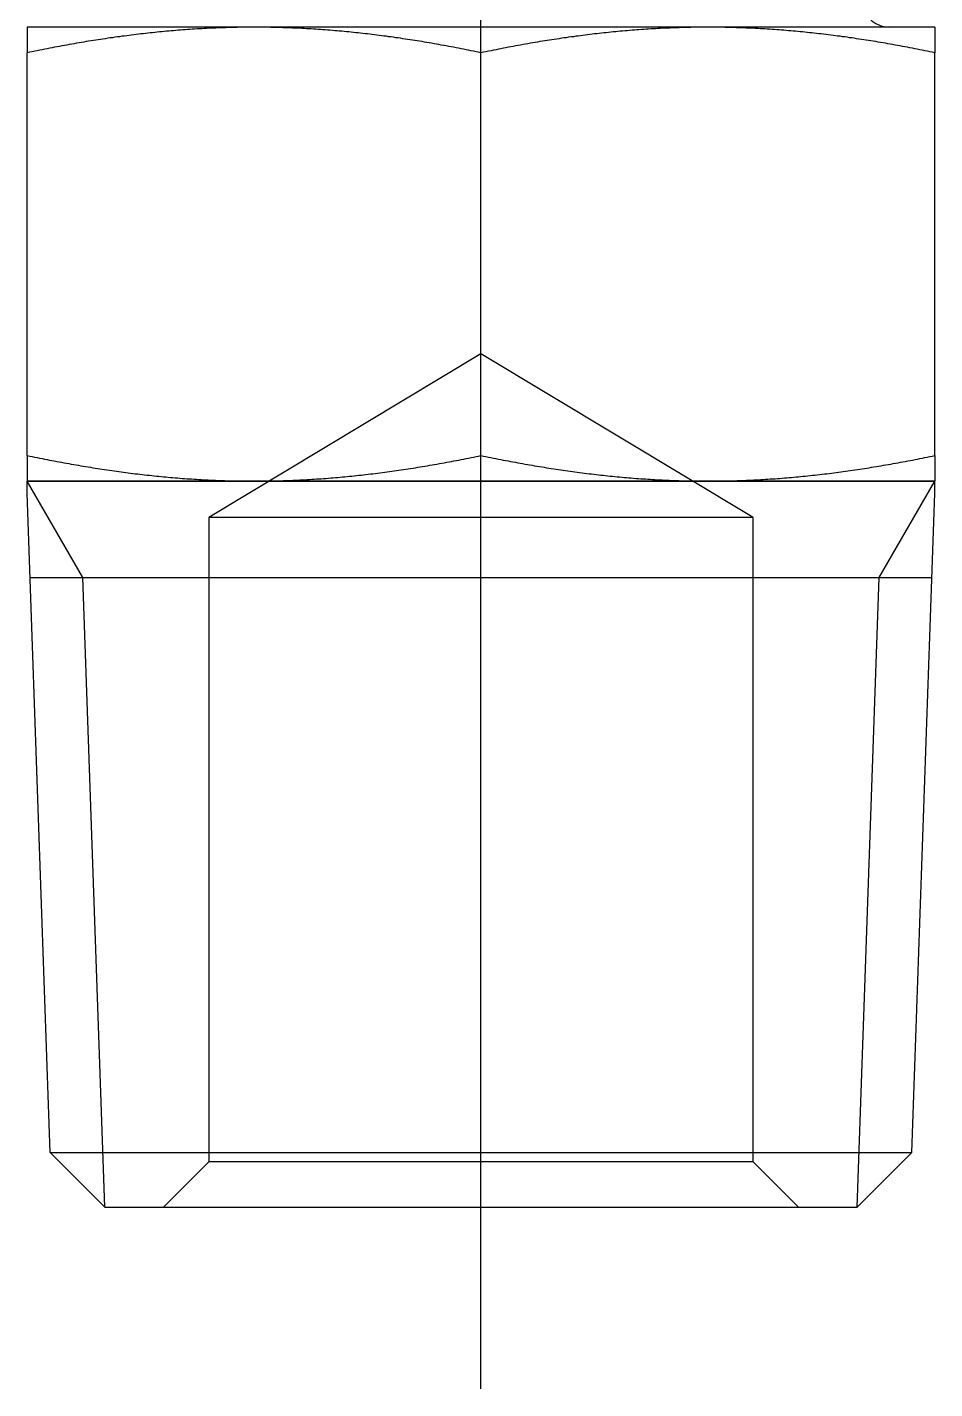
# Model space of a CAD drawing. Extents: x -29.9 to 42, y -37 to 6.5.
# Drawn here: x 29.57 to 39.57, y -21.8 to -6.8 of the extents above; entities that cross this region are included whole.
import ezdxf

# ---------------------------------------------------------------- set-up
doc = ezdxf.new("R2010")
doc.units = 0
doc.linetypes.add('CENTER', pattern=[50.8, 31.75, -6.35, 6.35, -6.35])
doc.linetypes.add('DASHED', pattern=[19.05, 12.7, -6.35])
doc.layers.get('0').update_dxf_attribs({"linetype": 'CONTINUOUS'})
doc.layers.add('CENTER', color=1, linetype='CENTER')

msp = doc.modelspace()

# ---------------------------------------------------------------- linework, layer by layer
at = {"color": 7, "linetype": 'CONTINUOUS'}
for p, q in [((32.066, -6.8), (29.566, -6.8)), ((29.566, -6.8), (29.566, -7.082)), ((37.066, -6.8), (32.066, -6.8)), ((39.566, -6.8), (37.066, -6.8)), ((39.566, -6.8), (39.566, -7.082)), ((29.566, -11.518), (29.566, -7.082)), ((34.566, -11.518), (34.566, -7.082)), ((39.566, -11.518), (39.566, -7.082)), ((29.566, -11.518), (29.566, -11.8)), ((39.566, -11.518), (39.566, -11.8)), ((29.566, -11.8), (32.066, -11.8)), ((39.566, -11.8), (29.566, -11.8)), ((29.566, -11.935), (29.566, -11.8)), ((32.066, -11.8), (37.066, -11.8)), ((37.066, -11.8), (39.566, -11.8)), ((39.566, -11.935), (39.566, -11.8)), ((29.82, -19.198), (29.566, -11.935)), ((39.312, -19.198), (39.566, -11.935)), ((29.598, -12.862), (39.534, -12.862)), ((29.82, -19.198), (39.312, -19.198)), ((29.82, -19.198), (30.422, -19.8)), ((39.312, -19.198), (38.71, -19.8)), ((30.422, -19.8), (38.71, -19.8))]:
    msp.add_line(p, q, dxfattribs=at)
at = {"color": 3, "linetype": 'DASHED'}
for p, q in [((34.566, -10.397), (31.566, -12.2)), ((37.566, -12.2), (34.566, -10.397)), ((31.566, -12.2), (31.566, -19.3)), ((37.566, -12.2), (31.566, -12.2)), ((37.566, -19.3), (37.566, -12.2)), ((31.566, -19.3), (31.066, -19.8)), ((37.566, -19.3), (31.566, -19.3)), ((38.066, -19.8), (37.566, -19.3))]:
    msp.add_line(p, q, dxfattribs=at)
at = {"color": 3, "linetype": 'CONTINUOUS'}
for p, q in [((30.179, -12.862), (29.566, -11.8)), ((38.953, -12.862), (39.566, -11.8)), ((30.422, -19.8), (30.179, -12.862)), ((38.71, -19.8), (38.953, -12.862))]:
    msp.add_line(p, q, dxfattribs=at)
at = {"color": 7}
for points in [[(32.066, -6.8, 0), (32.039, -6.8, 0), (32.013, -6.8, 0), (31.986, -6.8, 0), (31.96, -6.801, 0), (31.933, -6.801, 0), (31.907, -6.801, 0), (31.88, -6.802, 0), (31.854, -6.802, 0), (31.828, -6.803, 0), (31.801, -6.803, 0), (31.775, -6.804, 0), (31.749, -6.805, 0), (31.723, -6.806, 0), (31.697, -6.807, 0), (31.671, -6.808, 0), (31.645, -6.809, 0), (31.618, -6.81, 0), (31.592, -6.811, 0), (31.566, -6.812, 0), (31.54, -6.813, 0), (31.515, -6.815, 0), (31.489, -6.816, 0), (31.463, -6.818, 0), (31.437, -6.819, 0), (31.411, -6.821, 0), (31.385, -6.822, 0), (31.359, -6.824, 0), (31.333, -6.826, 0), (31.308, -6.828, 0), (31.282, -6.83, 0), (31.256, -6.832, 0), (31.23, -6.834, 0), (31.204, -6.836, 0), (31.178, -6.838, 0), (31.153, -6.84, 0), (31.127, -6.842, 0), (31.101, -6.845, 0), (31.075, -6.847, 0), (31.049, -6.849, 0), (31.024, -6.852, 0), (30.998, -6.855, 0), (30.972, -6.857, 0), (30.946, -6.86, 0), (30.921, -6.863, 0), (30.895, -6.865, 0), (30.869, -6.868, 0), (30.843, -6.871, 0), (30.817, -6.874, 0), (30.791, -6.877, 0), (30.765, -6.88, 0), (30.739, -6.883, 0), (30.713, -6.887, 0), (30.688, -6.89, 0), (30.662, -6.893, 0), (30.636, -6.897, 0), (30.61, -6.9, 0), (30.584, -6.904, 0), (30.558, -6.907, 0), (30.532, -6.911, 0), (30.505, -6.915, 0), (30.479, -6.918, 0), (30.453, -6.922, 0), (30.427, -6.926, 0), (30.401, -6.93, 0), (30.375, -6.934, 0), (30.348, -6.938, 0), (30.322, -6.942, 0), (30.296, -6.946, 0), (30.269, -6.95, 0), (30.243, -6.955, 0), (30.216, -6.959, 0), (30.19, -6.964, 0), (30.163, -6.968, 0), (30.137, -6.973, 0), (30.11, -6.977, 0), (30.083, -6.982, 0), (30.056, -6.986, 0), (30.03, -6.991, 0), (30.003, -6.996, 0), (29.976, -7.001, 0), (29.949, -7.006, 0), (29.922, -7.011, 0), (29.895, -7.016, 0), (29.868, -7.021, 0), (29.841, -7.026, 0), (29.814, -7.031, 0), (29.786, -7.037, 0), (29.759, -7.042, 0), (29.732, -7.048, 0), (29.704, -7.053, 0), (29.677, -7.059, 0), (29.649, -7.064, 0), (29.622, -7.07, 0), (29.594, -7.076, 0), (29.566, -7.082, 0)], [(34.566, -7.082, 0), (34.538, -7.076, 0), (34.511, -7.07, 0), (34.483, -7.064, 0), (34.455, -7.059, 0), (34.428, -7.053, 0), (34.401, -7.048, 0), (34.373, -7.042, 0), (34.346, -7.037, 0), (34.319, -7.031, 0), (34.291, -7.026, 0), (34.264, -7.021, 0), (34.237, -7.016, 0), (34.21, -7.011, 0), (34.183, -7.006, 0), (34.156, -7.001, 0), (34.129, -6.996, 0), (34.102, -6.991, 0), (34.076, -6.986, 0), (34.049, -6.982, 0), (34.022, -6.977, 0), (33.996, -6.973, 0), (33.969, -6.968, 0), (33.943, -6.964, 0), (33.916, -6.959, 0), (33.889, -6.955, 0), (33.863, -6.95, 0), (33.837, -6.946, 0), (33.81, -6.942, 0), (33.784, -6.938, 0), (33.758, -6.934, 0), (33.731, -6.93, 0), (33.705, -6.926, 0), (33.679, -6.922, 0), (33.653, -6.918, 0), (33.627, -6.915, 0), (33.601, -6.911, 0), (33.575, -6.907, 0), (33.548, -6.904, 0), (33.523, -6.9, 0), (33.496, -6.897, 0), (33.471, -6.893, 0), (33.445, -6.89, 0), (33.419, -6.887, 0), (33.393, -6.883, 0), (33.367, -6.88, 0), (33.341, -6.877, 0), (33.315, -6.874, 0), (33.289, -6.871, 0), (33.263, -6.868, 0), (33.237, -6.865, 0), (33.212, -6.863, 0), (33.186, -6.86, 0), (33.16, -6.857, 0), (33.134, -6.855, 0), (33.108, -6.852, 0), (33.083, -6.849, 0), (33.057, -6.847, 0), (33.031, -6.845, 0), (33.005, -6.842, 0), (32.98, -6.84, 0), (32.954, -6.838, 0), (32.928, -6.836, 0), (32.902, -6.834, 0), (32.876, -6.832, 0), (32.85, -6.83, 0), (32.825, -6.828, 0), (32.799, -6.826, 0), (32.773, -6.824, 0), (32.747, -6.822, 0), (32.721, -6.821, 0), (32.695, -6.819, 0), (32.669, -6.818, 0), (32.644, -6.816, 0), (32.618, -6.815, 0), (32.592, -6.813, 0), (32.566, -6.812, 0), (32.54, -6.811, 0), (32.514, -6.81, 0), (32.488, -6.809, 0), (32.462, -6.808, 0), (32.435, -6.807, 0), (32.409, -6.806, 0), (32.383, -6.805, 0), (32.357, -6.804, 0), (32.331, -6.803, 0), (32.304, -6.803, 0), (32.278, -6.802, 0), (32.252, -6.802, 0), (32.225, -6.801, 0), (32.199, -6.801, 0), (32.172, -6.801, 0), (32.146, -6.8, 0), (32.119, -6.8, 0), (32.093, -6.8, 0), (32.066, -6.8, 0)], [(37.066, -6.8, 0), (37.039, -6.8, 0), (37.013, -6.8, 0), (36.986, -6.8, 0), (36.96, -6.801, 0), (36.933, -6.801, 0), (36.907, -6.801, 0), (36.88, -6.802, 0), (36.854, -6.802, 0), (36.828, -6.803, 0), (36.801, -6.803, 0), (36.775, -6.804, 0), (36.749, -6.805, 0), (36.723, -6.806, 0), (36.697, -6.807, 0), (36.671, -6.808, 0), (36.645, -6.809, 0), (36.618, -6.81, 0), (36.592, -6.811, 0), (36.566, -6.812, 0), (36.54, -6.813, 0), (36.514, -6.815, 0), (36.489, -6.816, 0), (36.463, -6.818, 0), (36.437, -6.819, 0), (36.411, -6.821, 0), (36.385, -6.822, 0), (36.359, -6.824, 0), (36.333, -6.826, 0), (36.307, -6.828, 0), (36.282, -6.83, 0), (36.256, -6.832, 0), (36.23, -6.834, 0), (36.204, -6.836, 0), (36.178, -6.838, 0), (36.153, -6.84, 0), (36.127, -6.842, 0), (36.101, -6.845, 0), (36.075, -6.847, 0), (36.05, -6.849, 0), (36.024, -6.852, 0), (35.998, -6.855, 0), (35.972, -6.857, 0), (35.946, -6.86, 0), (35.92, -6.863, 0), (35.895, -6.865, 0), (35.869, -6.868, 0), (35.843, -6.871, 0), (35.817, -6.874, 0), (35.791, -6.877, 0), (35.765, -6.88, 0), (35.739, -6.883, 0), (35.714, -6.887, 0), (35.688, -6.89, 0), (35.662, -6.893, 0), (35.636, -6.897, 0), (35.61, -6.9, 0), (35.584, -6.904, 0), (35.558, -6.907, 0), (35.532, -6.911, 0), (35.505, -6.915, 0), (35.479, -6.918, 0), (35.453, -6.922, 0), (35.427, -6.926, 0), (35.401, -6.93, 0), (35.374, -6.934, 0), (35.348, -6.938, 0), (35.322, -6.942, 0), (35.295, -6.946, 0), (35.269, -6.95, 0), (35.243, -6.955, 0), (35.216, -6.959, 0), (35.19, -6.964, 0), (35.163, -6.968, 0), (35.137, -6.973, 0), (35.11, -6.977, 0), (35.083, -6.982, 0), (35.056, -6.986, 0), (35.03, -6.991, 0), (35.003, -6.996, 0), (34.976, -7.001, 0), (34.949, -7.006, 0), (34.922, -7.011, 0), (34.895, -7.016, 0), (34.868, -7.021, 0), (34.841, -7.026, 0), (34.814, -7.031, 0), (34.786, -7.037, 0), (34.759, -7.042, 0), (34.732, -7.048, 0), (34.704, -7.053, 0), (34.677, -7.059, 0), (34.649, -7.064, 0), (34.621, -7.07, 0), (34.594, -7.076, 0), (34.566, -7.082, 0)], [(39.566, -7.082, 0), (39.538, -7.076, 0), (39.511, -7.07, 0), (39.483, -7.064, 0), (39.455, -7.059, 0), (39.428, -7.053, 0), (39.401, -7.048, 0), (39.373, -7.042, 0), (39.346, -7.037, 0), (39.319, -7.031, 0), (39.291, -7.026, 0), (39.264, -7.021, 0), (39.237, -7.016, 0), (39.21, -7.011, 0), (39.183, -7.006, 0), (39.156, -7.001, 0), (39.129, -6.996, 0), (39.102, -6.991, 0), (39.076, -6.986, 0), (39.049, -6.982, 0), (39.022, -6.977, 0), (38.996, -6.973, 0), (38.969, -6.968, 0), (38.943, -6.964, 0), (38.916, -6.959, 0), (38.889, -6.955, 0), (38.863, -6.95, 0), (38.837, -6.946, 0), (38.81, -6.942, 0), (38.784, -6.938, 0), (38.758, -6.934, 0), (38.731, -6.93, 0), (38.705, -6.926, 0), (38.679, -6.922, 0), (38.653, -6.918, 0), (38.627, -6.915, 0), (38.601, -6.911, 0), (38.575, -6.907, 0), (38.548, -6.904, 0), (38.523, -6.9, 0), (38.496, -6.897, 0), (38.471, -6.893, 0), (38.445, -6.89, 0), (38.419, -6.887, 0), (38.393, -6.883, 0), (38.367, -6.88, 0), (38.341, -6.877, 0), (38.315, -6.874, 0), (38.289, -6.871, 0), (38.263, -6.868, 0), (38.237, -6.865, 0), (38.212, -6.863, 0), (38.186, -6.86, 0), (38.16, -6.857, 0), (38.134, -6.855, 0), (38.108, -6.852, 0), (38.083, -6.849, 0), (38.057, -6.847, 0), (38.031, -6.845, 0), (38.005, -6.842, 0), (37.98, -6.84, 0), (37.954, -6.838, 0), (37.928, -6.836, 0), (37.902, -6.834, 0), (37.876, -6.832, 0), (37.85, -6.83, 0), (37.825, -6.828, 0), (37.799, -6.826, 0), (37.773, -6.824, 0), (37.747, -6.822, 0), (37.721, -6.821, 0), (37.695, -6.819, 0), (37.669, -6.818, 0), (37.644, -6.816, 0), (37.618, -6.815, 0), (37.592, -6.813, 0), (37.566, -6.812, 0), (37.54, -6.811, 0), (37.514, -6.81, 0), (37.488, -6.809, 0), (37.462, -6.808, 0), (37.435, -6.807, 0), (37.409, -6.806, 0), (37.383, -6.805, 0), (37.357, -6.804, 0), (37.331, -6.803, 0), (37.304, -6.803, 0), (37.278, -6.802, 0), (37.252, -6.802, 0), (37.225, -6.801, 0), (37.199, -6.801, 0), (37.172, -6.801, 0), (37.146, -6.8, 0), (37.119, -6.8, 0), (37.093, -6.8, 0), (37.066, -6.8, 0)], [(29.566, -11.518, 0), (29.593, -11.524, 0), (29.621, -11.53, 0), (29.648, -11.536, 0), (29.675, -11.541, 0), (29.702, -11.546, 0), (29.73, -11.552, 0), (29.757, -11.557, 0), (29.784, -11.563, 0), (29.811, -11.568, 0), (29.837, -11.573, 0), (29.864, -11.578, 0), (29.891, -11.583, 0), (29.918, -11.588, 0), (29.945, -11.593, 0), (29.971, -11.598, 0), (29.998, -11.603, 0), (30.024, -11.608, 0), (30.051, -11.613, 0), (30.078, -11.617, 0), (30.104, -11.622, 0), (30.13, -11.626, 0), (30.157, -11.631, 0), (30.183, -11.635, 0), (30.209, -11.64, 0), (30.236, -11.644, 0), (30.262, -11.648, 0), (30.288, -11.653, 0), (30.314, -11.657, 0), (30.341, -11.661, 0), (30.367, -11.665, 0), (30.393, -11.669, 0), (30.419, -11.673, 0), (30.445, -11.677, 0), (30.471, -11.681, 0), (30.497, -11.684, 0), (30.523, -11.688, 0), (30.549, -11.692, 0), (30.575, -11.695, 0), (30.601, -11.699, 0), (30.627, -11.702, 0), (30.653, -11.706, 0), (30.679, -11.709, 0), (30.705, -11.712, 0), (30.731, -11.715, 0), (30.757, -11.719, 0), (30.783, -11.722, 0), (30.808, -11.725, 0), (30.834, -11.728, 0), (30.86, -11.731, 0), (30.886, -11.734, 0), (30.912, -11.736, 0), (30.938, -11.739, 0), (30.964, -11.742, 0), (30.989, -11.745, 0), (31.015, -11.747, 0), (31.041, -11.75, 0), (31.067, -11.752, 0), (31.093, -11.755, 0), (31.119, -11.757, 0), (31.145, -11.759, 0), (31.171, -11.761, 0), (31.196, -11.764, 0), (31.222, -11.766, 0), (31.248, -11.768, 0), (31.274, -11.77, 0), (31.3, -11.772, 0), (31.326, -11.774, 0), (31.352, -11.775, 0), (31.378, -11.777, 0), (31.404, -11.779, 0), (31.43, -11.78, 0), (31.456, -11.782, 0), (31.482, -11.784, 0), (31.509, -11.785, 0), (31.535, -11.786, 0), (31.561, -11.788, 0), (31.587, -11.789, 0), (31.613, -11.79, 0), (31.64, -11.791, 0), (31.666, -11.792, 0), (31.692, -11.793, 0), (31.719, -11.794, 0), (31.745, -11.795, 0), (31.772, -11.796, 0), (31.798, -11.796, 0), (31.825, -11.797, 0), (31.851, -11.798, 0), (31.878, -11.798, 0), (31.905, -11.799, 0), (31.931, -11.799, 0), (31.958, -11.799, 0), (31.985, -11.8, 0), (32.012, -11.8, 0), (32.039, -11.8, 0), (32.066, -11.8, 0)], [(32.066, -11.8, 0), (32.093, -11.8, 0), (32.12, -11.8, 0), (32.147, -11.8, 0), (32.174, -11.799, 0), (32.201, -11.799, 0), (32.227, -11.799, 0), (32.254, -11.798, 0), (32.281, -11.798, 0), (32.307, -11.797, 0), (32.334, -11.796, 0), (32.361, -11.796, 0), (32.387, -11.795, 0), (32.413, -11.794, 0), (32.44, -11.793, 0), (32.466, -11.792, 0), (32.493, -11.791, 0), (32.519, -11.79, 0), (32.545, -11.789, 0), (32.571, -11.788, 0), (32.597, -11.786, 0), (32.624, -11.785, 0), (32.65, -11.784, 0), (32.676, -11.782, 0), (32.702, -11.78, 0), (32.728, -11.779, 0), (32.754, -11.777, 0), (32.78, -11.775, 0), (32.806, -11.774, 0), (32.832, -11.772, 0), (32.858, -11.77, 0), (32.884, -11.768, 0), (32.91, -11.766, 0), (32.936, -11.764, 0), (32.962, -11.761, 0), (32.988, -11.759, 0), (33.014, -11.757, 0), (33.039, -11.755, 0), (33.065, -11.752, 0), (33.091, -11.75, 0), (33.117, -11.747, 0), (33.143, -11.745, 0), (33.169, -11.742, 0), (33.194, -11.739, 0), (33.22, -11.736, 0), (33.246, -11.734, 0), (33.272, -11.731, 0), (33.298, -11.728, 0), (33.324, -11.725, 0), (33.35, -11.722, 0), (33.376, -11.719, 0), (33.401, -11.715, 0), (33.427, -11.712, 0), (33.453, -11.709, 0), (33.479, -11.706, 0), (33.505, -11.702, 0), (33.531, -11.699, 0), (33.557, -11.695, 0), (33.583, -11.692, 0), (33.609, -11.688, 0), (33.635, -11.684, 0), (33.661, -11.681, 0), (33.687, -11.677, 0), (33.713, -11.673, 0), (33.739, -11.669, 0), (33.765, -11.665, 0), (33.791, -11.661, 0), (33.818, -11.657, 0), (33.844, -11.653, 0), (33.87, -11.648, 0), (33.896, -11.644, 0), (33.923, -11.64, 0), (33.949, -11.635, 0), (33.975, -11.631, 0), (34.002, -11.626, 0), (34.028, -11.622, 0), (34.055, -11.617, 0), (34.081, -11.613, 0), (34.108, -11.608, 0), (34.134, -11.603, 0), (34.161, -11.598, 0), (34.188, -11.593, 0), (34.214, -11.588, 0), (34.241, -11.583, 0), (34.268, -11.578, 0), (34.295, -11.573, 0), (34.322, -11.568, 0), (34.349, -11.563, 0), (34.376, -11.557, 0), (34.403, -11.552, 0), (34.43, -11.546, 0), (34.457, -11.541, 0), (34.484, -11.536, 0), (34.511, -11.53, 0), (34.539, -11.524, 0), (34.566, -11.518, 0)], [(34.566, -11.518, 0), (34.593, -11.524, 0), (34.621, -11.53, 0), (34.648, -11.536, 0), (34.675, -11.541, 0), (34.702, -11.546, 0), (34.73, -11.552, 0), (34.757, -11.557, 0), (34.784, -11.563, 0), (34.81, -11.568, 0), (34.837, -11.573, 0), (34.864, -11.578, 0), (34.891, -11.583, 0), (34.918, -11.588, 0), (34.945, -11.593, 0), (34.971, -11.598, 0), (34.998, -11.603, 0), (35.025, -11.608, 0), (35.051, -11.613, 0), (35.078, -11.617, 0), (35.104, -11.622, 0), (35.13, -11.626, 0), (35.157, -11.631, 0), (35.183, -11.635, 0), (35.209, -11.64, 0), (35.236, -11.644, 0), (35.262, -11.648, 0), (35.288, -11.653, 0), (35.315, -11.657, 0), (35.341, -11.661, 0), (35.367, -11.665, 0), (35.393, -11.669, 0), (35.419, -11.673, 0), (35.445, -11.677, 0), (35.471, -11.681, 0), (35.497, -11.684, 0), (35.523, -11.688, 0), (35.549, -11.692, 0), (35.575, -11.695, 0), (35.601, -11.699, 0), (35.627, -11.702, 0), (35.653, -11.706, 0), (35.679, -11.709, 0), (35.705, -11.712, 0), (35.731, -11.715, 0), (35.757, -11.719, 0), (35.783, -11.722, 0), (35.808, -11.725, 0), (35.834, -11.728, 0), (35.86, -11.731, 0), (35.886, -11.734, 0), (35.912, -11.736, 0), (35.938, -11.739, 0), (35.964, -11.742, 0), (35.989, -11.745, 0), (36.015, -11.747, 0), (36.041, -11.75, 0), (36.067, -11.752, 0), (36.093, -11.755, 0), (36.119, -11.757, 0), (36.145, -11.759, 0), (36.17, -11.761, 0), (36.196, -11.764, 0), (36.222, -11.766, 0), (36.248, -11.768, 0), (36.274, -11.77, 0), (36.3, -11.772, 0), (36.326, -11.774, 0), (36.352, -11.775, 0), (36.378, -11.777, 0), (36.404, -11.779, 0), (36.43, -11.78, 0), (36.456, -11.782, 0), (36.482, -11.784, 0), (36.508, -11.785, 0), (36.535, -11.786, 0), (36.561, -11.788, 0), (36.587, -11.789, 0), (36.613, -11.79, 0), (36.64, -11.791, 0), (36.666, -11.792, 0), (36.692, -11.793, 0), (36.719, -11.794, 0), (36.745, -11.795, 0), (36.772, -11.796, 0), (36.798, -11.796, 0), (36.825, -11.797, 0), (36.851, -11.798, 0), (36.878, -11.798, 0), (36.905, -11.799, 0), (36.931, -11.799, 0), (36.958, -11.799, 0), (36.985, -11.8, 0), (37.012, -11.8, 0), (37.039, -11.8, 0), (37.066, -11.8, 0)], [(37.066, -11.8, 0), (37.093, -11.8, 0), (37.12, -11.8, 0), (37.147, -11.8, 0), (37.174, -11.799, 0), (37.201, -11.799, 0), (37.227, -11.799, 0), (37.254, -11.798, 0), (37.281, -11.798, 0), (37.307, -11.797, 0), (37.334, -11.796, 0), (37.361, -11.796, 0), (37.387, -11.795, 0), (37.413, -11.794, 0), (37.44, -11.793, 0), (37.466, -11.792, 0), (37.493, -11.791, 0), (37.519, -11.79, 0), (37.545, -11.789, 0), (37.571, -11.788, 0), (37.597, -11.786, 0), (37.624, -11.785, 0), (37.65, -11.784, 0), (37.676, -11.782, 0), (37.702, -11.78, 0), (37.728, -11.779, 0), (37.754, -11.777, 0), (37.78, -11.775, 0), (37.806, -11.774, 0), (37.832, -11.772, 0), (37.858, -11.77, 0), (37.884, -11.768, 0), (37.91, -11.766, 0), (37.936, -11.764, 0), (37.962, -11.761, 0), (37.988, -11.759, 0), (38.014, -11.757, 0), (38.039, -11.755, 0), (38.065, -11.752, 0), (38.091, -11.75, 0), (38.117, -11.747, 0), (38.143, -11.745, 0), (38.169, -11.742, 0), (38.194, -11.739, 0), (38.22, -11.736, 0), (38.246, -11.734, 0), (38.272, -11.731, 0), (38.298, -11.728, 0), (38.324, -11.725, 0), (38.35, -11.722, 0), (38.376, -11.719, 0), (38.401, -11.715, 0), (38.427, -11.712, 0), (38.453, -11.709, 0), (38.479, -11.706, 0), (38.505, -11.702, 0), (38.531, -11.699, 0), (38.557, -11.695, 0), (38.583, -11.692, 0), (38.609, -11.688, 0), (38.635, -11.684, 0), (38.661, -11.681, 0), (38.687, -11.677, 0), (38.713, -11.673, 0), (38.739, -11.669, 0), (38.765, -11.665, 0), (38.791, -11.661, 0), (38.818, -11.657, 0), (38.844, -11.653, 0), (38.87, -11.648, 0), (38.896, -11.644, 0), (38.923, -11.64, 0), (38.949, -11.635, 0), (38.975, -11.631, 0), (39.002, -11.626, 0), (39.028, -11.622, 0), (39.055, -11.617, 0), (39.081, -11.613, 0), (39.108, -11.608, 0), (39.134, -11.603, 0), (39.161, -11.598, 0), (39.188, -11.593, 0), (39.214, -11.588, 0), (39.241, -11.583, 0), (39.268, -11.578, 0), (39.295, -11.573, 0), (39.322, -11.568, 0), (39.349, -11.563, 0), (39.376, -11.557, 0), (39.403, -11.552, 0), (39.43, -11.546, 0), (39.457, -11.541, 0), (39.484, -11.536, 0), (39.511, -11.53, 0), (39.539, -11.524, 0), (39.566, -11.518, 0)]]:
    msp.add_polyline3d(points, dxfattribs=at)
at = {"color": 7, "linetype": 'CONTINUOUS'}
msp.add_arc((39.067, -6.5), 0.3, 190.1247, 270, dxfattribs=at)
at = {"layer": 'CENTER', "color": 1, "linetype": 'CENTER'}
msp.add_line((34.566, -21.8), (34.566, 6.5), dxfattribs=at)

doc.saveas('drawing.dxf')
